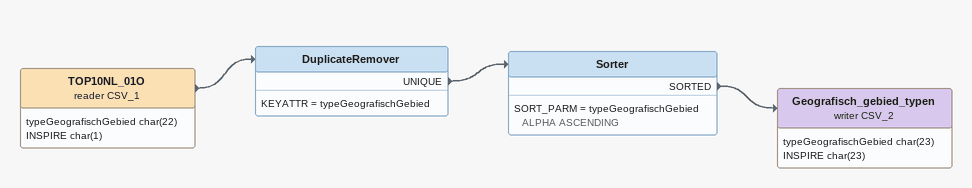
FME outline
TOP10NL_01O (reader CSV_1)
    attributes: typeGeografischGebied char(22), INSPIRE char(1)
    -> DuplicateRemover
DuplicateRemover
    KEYATTR = typeGeografischGebied
    UNIQUE -> Sorter
Sorter
    SORT_PARM = typeGeografischGebied ALPHA ASCENDING
    SORTED -> Geografisch_gebied_typen (writer CSV_2)
Geografisch_gebied_typen (writer CSV_2)
    attributes: typeGeografischGebied char(23), INSPIRE char(23)
